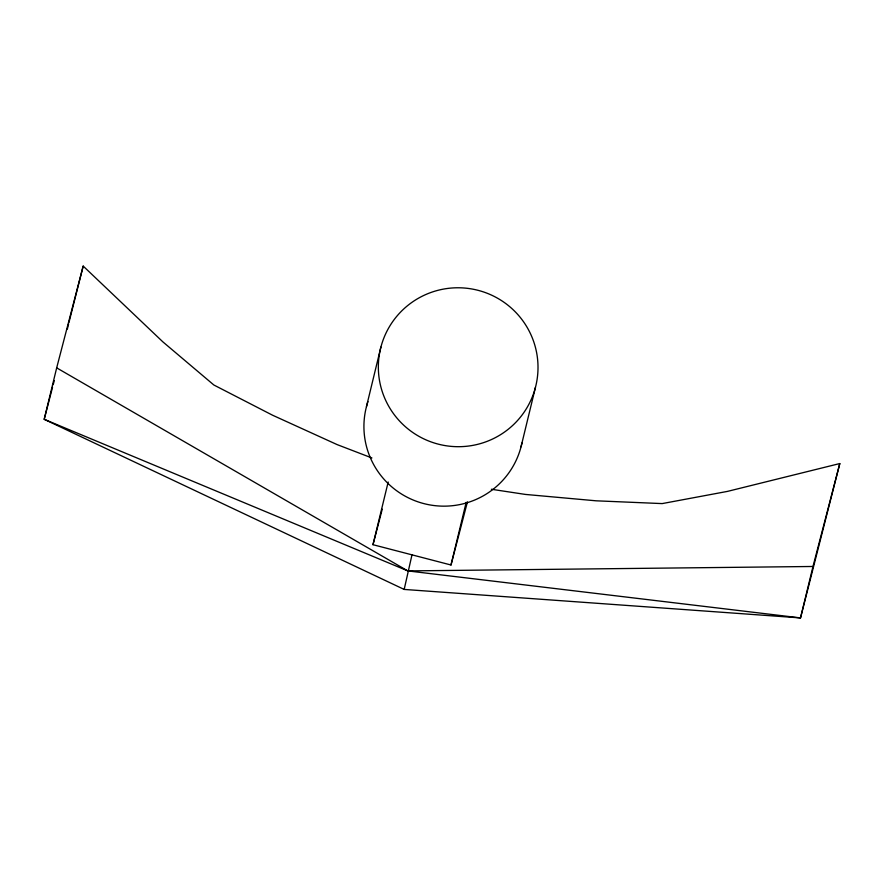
<?xml version="1.0" encoding="UTF-8"?>
<svg xmlns="http://www.w3.org/2000/svg" width="884" height="884" viewBox="0 0 884 884"><rect width="100%" height="100%" fill="white"/><g stroke="black" fill="none" stroke-linecap="round" stroke-linejoin="round"><path stroke-width="1.33" d="M491.371 489.261L525.472 494.432L596.081 500.808L662.182 503.593L727.466 491.393L839.8 463.548L800.517 617.916L404.176 589.429L411.988 554.843M67.35 329.069L68.609 323.853M371.91 457.956L337.113 444.597L272.548 415.204L213.873 385.015L162.888 341.887L83.184 266.084L56.675 367.866L44.2 419.303L404.176 589.429M366.473 406.574L380.893 347.114M467.437 501.869L450.995 564.998L372.982 544.699L388.187 482.012M450.995 564.998L466.188 502.322M521.041 446.807L535.461 387.347A79.858 79.438 13.6 0 0 436.873 290.604A79.858 79.438 13.6 0 0 402.187 423.745A79.858 79.438 13.6 0 0 535.461 387.347M839.8 463.548L812.993 566.478L800.517 617.916L407.811 570.909L44.2 419.303L52.521 387.347M68.941 322.516L83.184 266.084M53.217 384.684L54.255 380.695M372.982 544.699L382.242 509.184M812.993 566.478L407.811 570.909L56.675 367.866M521.925 443.039A79.858 79.438 13.6 0 1 423.104 503.405A79.858 79.438 13.6 0 1 367.943 401.612"/></g></svg>
